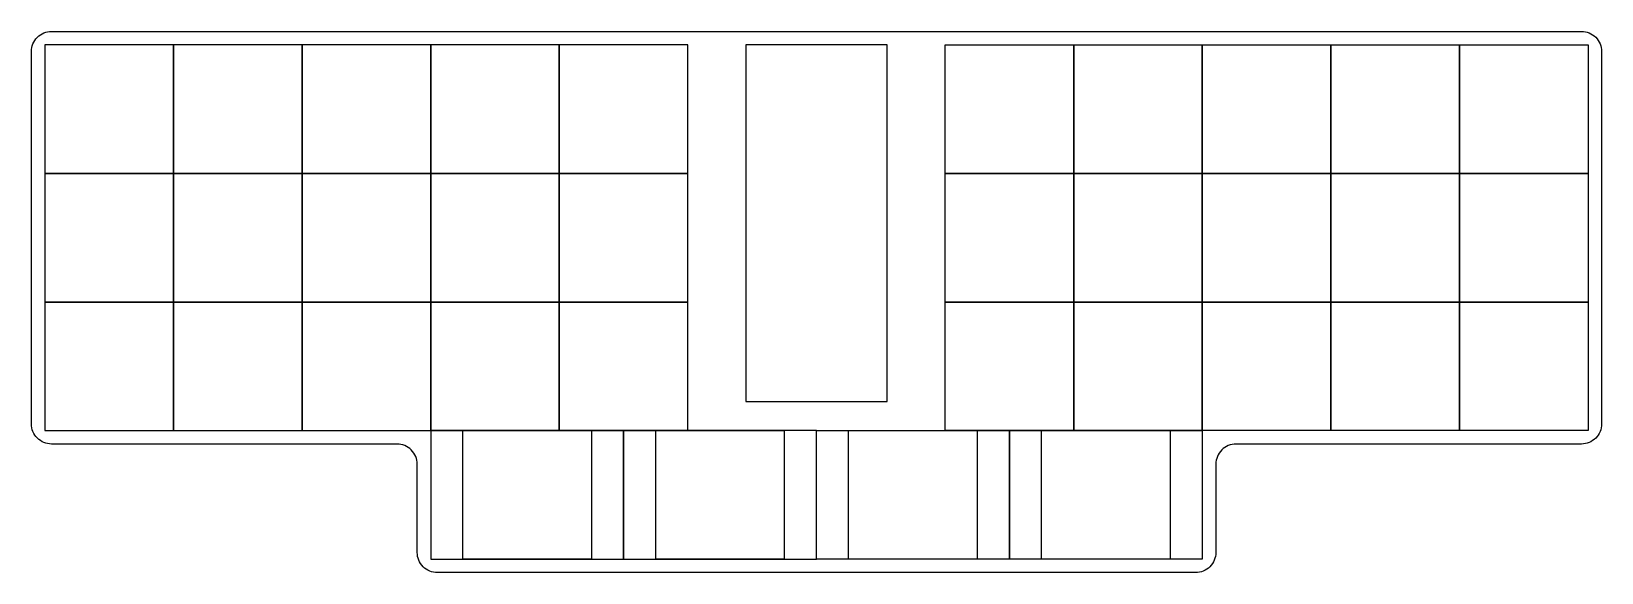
# Model space of a CAD drawing. Header units: millimetres. Extents: x -384 to -150, y 211 to 291.
import ezdxf

# ---------------------------------------------------------------- set-up
doc = ezdxf.new("R2010")
doc.units = ezdxf.units.MM
doc.layers.add('Default', color=18, linetype='Continuous', true_color=0x000000)

msp = doc.modelspace()

# ---------------------------------------------------------------- linework, layer by layer
at = {"layer": 'Default'}
msp.add_lwpolyline([(-150.43, 288.44), (-150.43, 233.14, -0.414214), (-153.43, 230.14), (-204.73, 230.14, 0.414214), (-207.73, 227.14), (-207.73, 214.04, -0.414214), (-210.73, 211.04), (-323.33, 211.04, -0.414214), (-326.33, 214.04), (-326.33, 227.14, 0.414214), (-329.33, 230.14), (-380.63, 230.14, -0.414214), (-383.63, 233.14), (-383.63, 288.44, -0.414214), (-380.63, 291.44), (-153.43, 291.44, -0.414214)], format="xyb", close=True, dxfattribs=at)
for points in [[(-381.63, 270.34), (-362.53, 270.34), (-362.53, 289.44), (-381.63, 289.44)], [(-362.53, 270.34), (-343.43, 270.34), (-343.43, 289.44), (-362.53, 289.44)], [(-343.43, 270.34), (-324.33, 270.34), (-324.33, 289.44), (-343.43, 289.44)], [(-324.33, 270.34), (-305.23, 270.34), (-305.23, 289.44), (-324.33, 289.44)], [(-305.23, 270.34), (-286.13, 270.34), (-286.13, 289.44), (-305.23, 289.44)], [(-256.53, 236.44), (-256.53, 289.44), (-277.53, 289.44), (-277.53, 236.44)], [(-228.83, 270.34), (-247.93, 270.34), (-247.93, 289.44), (-228.83, 289.44)], [(-209.73, 270.34), (-228.83, 270.34), (-228.83, 289.44), (-209.73, 289.44)], [(-190.63, 270.34), (-209.73, 270.34), (-209.73, 289.44), (-190.63, 289.44)], [(-171.53, 270.34), (-190.63, 270.34), (-190.63, 289.44), (-171.53, 289.44)], [(-152.43, 270.34), (-171.53, 270.34), (-171.53, 289.44), (-152.43, 289.44)], [(-381.63, 251.24), (-362.53, 251.24), (-362.53, 270.34), (-381.63, 270.34)], [(-362.53, 251.24), (-343.43, 251.24), (-343.43, 270.34), (-362.53, 270.34)], [(-343.43, 251.24), (-324.33, 251.24), (-324.33, 270.34), (-343.43, 270.34)], [(-324.33, 251.24), (-305.23, 251.24), (-305.23, 270.34), (-324.33, 270.34)], [(-305.23, 251.24), (-286.13, 251.24), (-286.13, 270.34), (-305.23, 270.34)], [(-228.83, 251.24), (-247.93, 251.24), (-247.93, 270.34), (-228.83, 270.34)], [(-209.73, 251.24), (-228.83, 251.24), (-228.83, 270.34), (-209.73, 270.34)], [(-190.63, 251.24), (-209.73, 251.24), (-209.73, 270.34), (-190.63, 270.34)], [(-171.53, 251.24), (-190.63, 251.24), (-190.63, 270.34), (-171.53, 270.34)], [(-152.43, 251.24), (-171.53, 251.24), (-171.53, 270.34), (-152.43, 270.34)], [(-381.63, 232.14), (-362.53, 232.14), (-362.53, 251.24), (-381.63, 251.24)], [(-362.53, 232.14), (-343.43, 232.14), (-343.43, 251.24), (-362.53, 251.24)], [(-343.43, 232.14), (-324.33, 232.14), (-324.33, 251.24), (-343.43, 251.24)], [(-324.33, 232.14), (-305.23, 232.14), (-305.23, 251.24), (-324.33, 251.24)], [(-305.23, 232.14), (-286.13, 232.14), (-286.13, 251.24), (-305.23, 251.24)], [(-228.83, 232.14), (-247.93, 232.14), (-247.93, 251.24), (-228.83, 251.24)], [(-209.73, 232.14), (-228.83, 232.14), (-228.83, 251.24), (-209.73, 251.24)], [(-190.63, 232.14), (-209.73, 232.14), (-209.73, 251.24), (-190.63, 251.24)], [(-171.53, 232.14), (-190.63, 232.14), (-190.63, 251.24), (-171.53, 251.24)], [(-152.43, 232.14), (-171.53, 232.14), (-171.53, 251.24), (-152.43, 251.24)], [(-324.33, 213.04), (-295.68, 213.04), (-295.68, 232.14), (-324.33, 232.14)], [(-300.46, 213.04), (-319.56, 213.04), (-319.56, 232.14), (-300.46, 232.14)], [(-295.68, 213.04), (-267.03, 213.04), (-267.03, 232.14), (-295.68, 232.14)], [(-271.81, 213.04), (-290.91, 213.04), (-290.91, 232.14), (-271.81, 232.14)], [(-238.38, 213.04), (-267.03, 213.04), (-267.03, 232.14), (-238.38, 232.14)], [(-243.16, 213.04), (-262.26, 213.04), (-262.26, 232.14), (-243.16, 232.14)], [(-209.73, 213.04), (-238.38, 213.04), (-238.38, 232.14), (-209.73, 232.14)], [(-214.51, 213.04), (-233.61, 213.04), (-233.61, 232.14), (-214.51, 232.14)]]:
    msp.add_lwpolyline(points, close=True, dxfattribs=at)

doc.saveas('drawing.dxf')
